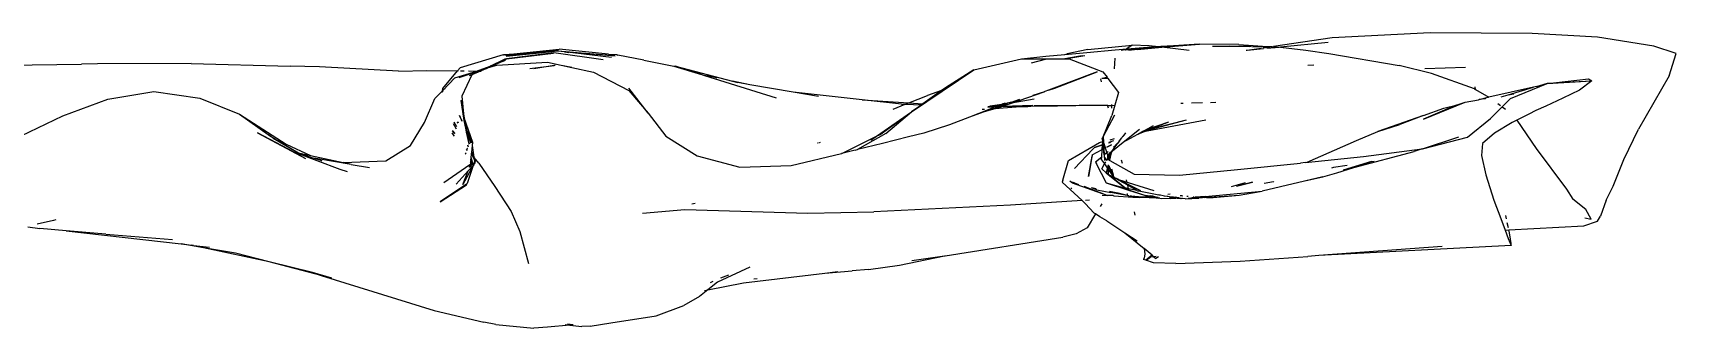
# Model space of a CAD drawing. Header units: millimetres. Extents: x -41292 to 298682, y -22072 to 33155.
# Drawn here: x 35528.6 to 35867.5, y 1732.9 to 1793.7 of the extents above; entities that cross this region are included whole.
import ezdxf

# ---------------------------------------------------------------- set-up
doc = ezdxf.new("R2010")
doc.units = ezdxf.units.MM

# ---------------------------------------------------------------- blocks, each defined once
blk = doc.blocks.new('AHSISHEUD')
for p, q in [((36444.14, 19441.76), (36423.93, 19440.74)), ((36465.23, 19441.66), (36444.14, 19441.76)), ((36478.67, 19440.87), (36465.23, 19441.66)), ((36255.21, 19437.48), (36264.53, 19438.39)), ((36255.21, 19437.48), (36264.4, 19438.27)), ((36264.31, 19438.1), (36264.28, 19438.08)), ((36264.31, 19438.1), (36276.09, 19437.02)), ((36264.31, 19438.1), (36267.33, 19437.73)), ((36274.71, 19437.4), (36264.53, 19438.39)), ((36373.55, 19438.36), (36369.29, 19437.47)), ((36373.33, 19437.75), (36379.21, 19438.29)), ((36373.55, 19438.36), (36382.72, 19439.23)), ((36379.21, 19438.29), (36381.63, 19438.48)), ((36380.5, 19438.24), (36380.43, 19438.24)), ((36380.5, 19438.24), (36381.52, 19438.4)), ((36381.28, 19438.21), (36381.24, 19438.21)), ((36387.24, 19438.85), (36381.28, 19438.21)), ((36381.52, 19438.4), (36381.28, 19438.21)), ((36381.52, 19438.4), (36382.49, 19438.55)), ((36381.63, 19438.48), (36381.52, 19438.4)), ((36382.72, 19439.23), (36381.63, 19438.48)), ((36381.63, 19438.48), (36382.49, 19438.55)), ((36381.99, 19438.19), (36387.24, 19438.85)), ((36382.49, 19438.55), (36387.54, 19438.95)), ((36386.19, 19439.11), (36382.72, 19439.23)), ((36383.84, 19438.37), (36387.24, 19438.85)), ((36383.84, 19438.37), (36388.84, 19438.8)), ((36387.54, 19438.95), (36386.19, 19439.11)), ((36387.69, 19438.93), (36387.24, 19438.85)), ((36388, 19438.9), (36387.24, 19438.85)), ((36387.54, 19438.95), (36387.69, 19438.93)), ((36387.69, 19438.93), (36387.75, 19438.93)), ((36387.75, 19438.93), (36388.61, 19439.04)), ((36388, 19438.9), (36387.75, 19438.93)), ((36396.58, 19439.45), (36388, 19438.9)), ((36388.84, 19438.8), (36388, 19438.9)), ((36388.61, 19439.04), (36396.58, 19439.45)), ((36388.84, 19438.8), (36396.58, 19439.45)), ((36394.47, 19438.13), (36388.84, 19438.8)), ((36404.68, 19439.39), (36396.58, 19439.45)), ((36402.88, 19439.07), (36399.3, 19438.99)), ((36407.24, 19438.94), (36399.3, 19438.99)), ((36402.88, 19439.07), (36406.87, 19439)), ((36404.68, 19439.39), (36411.58, 19438.91)), ((36406.44, 19438.15), (36406.21, 19438.13)), ((36409.29, 19438.57), (36406.44, 19438.15)), ((36409.82, 19438.48), (36406.44, 19438.15)), ((36407.36, 19439), (36411.58, 19438.91)), ((36411.58, 19438.91), (36407.77, 19438.93)), ((36411.58, 19438.91), (36409.75, 19438.64)), ((36413.01, 19438.78), (36410.45, 19438.54)), ((36411.58, 19438.91), (36411.83, 19438.95)), ((36423.93, 19440.74), (36411.83, 19438.95)), ((36411.83, 19438.95), (36412.5, 19438.91)), ((36412.5, 19438.91), (36413.31, 19438.81)), ((36423.16, 19439.76), (36413.31, 19438.81)), ((36413.31, 19438.81), (36418.49, 19438.2)), ((36418.49, 19438.2), (36423.24, 19437.55)), ((36490.27, 19439.05), (36478.67, 19440.87)), ((36494.89, 19437.51), (36490.27, 19439.05)), ((36150.8, 19435.1), (36166.01, 19435.32)), ((36169.37, 19435.38), (36166.01, 19435.32)), ((36188.64, 19435.48), (36169.37, 19435.38)), ((36188.64, 19435.48), (36209.1, 19434.93)), ((36215.13, 19434.79), (36209.1, 19434.93)), ((36231.43, 19433.89), (36215.13, 19434.79)), ((36253.02, 19437.27), (36244.12, 19434.6)), ((36247.52, 19433.92), (36250.28, 19434.95)), ((36253.36, 19436.1), (36249.96, 19434.63)), ((36249.96, 19434.63), (36251.68, 19435.16)), ((36250.28, 19434.95), (36253.42, 19436.41)), ((36251.13, 19435.27), (36250.28, 19434.95)), ((36251.13, 19435.27), (36253.68, 19436.44)), ((36251.13, 19435.27), (36253.36, 19436.1)), ((36251.68, 19435.16), (36262.11, 19435.72)), ((36253.02, 19437.27), (36253.05, 19437.27)), ((36253.05, 19437.27), (36253.17, 19437.31)), ((36253.17, 19437.31), (36255.21, 19437.48)), ((36264.21, 19438.09), (36253.32, 19437.13)), ((36260.48, 19437.7), (36253.32, 19437.13)), ((36253.36, 19436.1), (36253.68, 19436.44)), ((36253.42, 19436.41), (36253.68, 19436.44)), ((36264.16, 19437.99), (36253.6, 19436.97)), ((36253.6, 19436.97), (36260.48, 19437.7)), ((36253.68, 19436.44), (36253.71, 19436.46)), ((36263.46, 19437.69), (36253.71, 19436.46)), ((36253.71, 19436.46), (36263.39, 19437.6)), ((36258.49, 19434.44), (36263.52, 19435.05)), ((36263.52, 19435.05), (36259.3, 19434.4)), ((36260.48, 19437.7), (36264.21, 19438.09)), ((36264.16, 19437.99), (36260.48, 19437.7)), ((36262.11, 19435.72), (36267.16, 19434.65)), ((36273.65, 19436.22), (36263.46, 19437.69)), ((36263.72, 19435.06), (36263.52, 19435.05)), ((36264.28, 19438.08), (36264.16, 19437.99)), ((36265.72, 19437.86), (36264.16, 19437.99)), ((36264.21, 19438.09), (36264.28, 19438.08)), ((36267.16, 19434.65), (36264.62, 19435.1)), ((36265.72, 19437.86), (36266.56, 19437.73)), ((36276.09, 19437.02), (36267.33, 19437.73)), ((36267.33, 19437.73), (36275.32, 19436.8)), ((36274.71, 19437.4), (36276.37, 19437.29)), ((36276.66, 19437.21), (36276.32, 19437.24)), ((36276.37, 19437.29), (36276.66, 19437.21)), ((36281.98, 19436.17), (36276.66, 19437.21)), ((36281.98, 19436.17), (36288.22, 19434.93)), ((36288.22, 19434.93), (36288.55, 19434.89)), ((36288.22, 19434.93), (36293.88, 19433.18)), ((36288.55, 19434.89), (36300.29, 19431.84)), ((36293.88, 19433.18), (36288.55, 19434.89)), ((36350.03, 19434.17), (36359.89, 19436.42)), ((36359.89, 19436.42), (36364.89, 19437)), ((36359.89, 19436.42), (36368.79, 19436.45)), ((36361.92, 19435.58), (36364.86, 19436.33)), ((36364.89, 19437), (36368.84, 19437.35)), ((36368.81, 19436.45), (36368.79, 19436.45)), ((36368.79, 19436.45), (36369.73, 19436.45)), ((36368.81, 19436.45), (36372.97, 19437.09)), ((36371.92, 19436.99), (36368.81, 19436.45)), ((36368.84, 19437.35), (36373.33, 19437.75)), ((36368.84, 19437.35), (36369.29, 19437.47)), ((36369.73, 19436.45), (36376.68, 19433.76)), ((36372.53, 19437.08), (36371.92, 19436.99)), ((36379.14, 19436.54), (36378.97, 19434.36)), ((36418.95, 19435.12), (36420.18, 19435.18)), ((36423.24, 19437.55), (36437.74, 19435.04)), ((36444.41, 19433.41), (36437.74, 19435.04)), ((36493.45, 19432.95), (36494.89, 19437.51)), ((36231.43, 19433.89), (36237.24, 19434.02)), ((36237.24, 19434.02), (36243.59, 19433.96)), ((36240.56, 19429.93), (36243.04, 19432.5)), ((36240.57, 19430.35), (36243.59, 19433.96)), ((36243.04, 19432.5), (36246.91, 19433.69)), ((36243.59, 19433.96), (36244.12, 19434.6)), ((36243.59, 19433.96), (36243.69, 19433.96)), ((36243.93, 19432.58), (36249.53, 19434.44)), ((36243.93, 19432.58), (36246.91, 19433.69)), ((36244.18, 19433.95), (36244.95, 19433.95)), ((36246.51, 19433.14), (36244.47, 19428.73)), ((36245.86, 19433.94), (36247.52, 19433.92)), ((36246.51, 19433.14), (36245.98, 19432.91)), ((36248.3, 19433.91), (36246.51, 19433.14)), ((36246.91, 19433.69), (36247.52, 19433.92)), ((36247.52, 19433.92), (36249.96, 19434.63)), ((36249.53, 19434.44), (36248.3, 19433.91)), ((36248.3, 19433.91), (36248.43, 19433.91)), ((36249.53, 19434.44), (36249.96, 19434.63)), ((36267.16, 19434.65), (36271.6, 19433.7)), ((36271.6, 19433.7), (36278.92, 19429.93)), ((36294.07, 19433.12), (36293.88, 19433.18)), ((36294.07, 19433.12), (36294.32, 19433.09)), ((36294.32, 19433.09), (36294.51, 19433.02)), ((36294.51, 19433.02), (36309.26, 19428.4)), ((36296.7, 19432.59), (36294.51, 19433.02)), ((36297.16, 19432.46), (36296.7, 19432.59)), ((36303.88, 19431.09), (36300.29, 19431.84)), ((36300.29, 19431.84), (36301.39, 19431.56)), ((36303.88, 19431.09), (36301.39, 19431.56)), ((36337.19, 19425.51), (36350.03, 19434.17)), ((36350.03, 19434.17), (36344.24, 19430.46)), ((36375.46, 19433.73), (36365.43, 19429.96)), ((36366.73, 19430.37), (36375.46, 19433.73)), ((36376.41, 19431.67), (36376.25, 19432.3)), ((36377.72, 19432.37), (36376.42, 19432.39)), ((36376.58, 19432.46), (36377.44, 19432.63)), ((36376.68, 19433.76), (36377.52, 19432.64)), ((36377.44, 19432.63), (36377.52, 19432.64)), ((36377.52, 19432.64), (36377.72, 19432.37)), ((36377.72, 19432.37), (36379.89, 19429.48)), ((36451.45, 19434.63), (36443.06, 19434.34)), ((36453.31, 19430.25), (36444.41, 19433.41)), ((36460.75, 19428.26), (36468.26, 19431.33)), ((36466.1, 19430.72), (36468.33, 19431.42)), ((36468.26, 19431.33), (36477.48, 19431.87)), ((36468.26, 19431.33), (36469.61, 19431.48)), ((36468.33, 19431.42), (36469.61, 19431.48)), ((36469.61, 19431.48), (36476.79, 19432.3)), ((36469.61, 19431.48), (36477.48, 19431.87)), ((36477.48, 19431.87), (36474.94, 19429.95)), ((36476.79, 19432.3), (36477.48, 19431.87)), ((36493.45, 19432.95), (36487.13, 19421.92)), ((36162.18, 19424.69), (36171.44, 19428.13)), ((36171.44, 19428.13), (36180.98, 19429.74)), ((36180.98, 19429.74), (36190.41, 19428.36)), ((36190.41, 19428.36), (36198.63, 19425.03)), ((36236.75, 19423.31), (36238.93, 19428.24)), ((36238.93, 19428.24), (36240.47, 19429.84)), ((36240.41, 19429.53), (36240.47, 19429.84)), ((36240.47, 19429.84), (36240.57, 19430.35)), ((36240.47, 19429.84), (36240.56, 19429.93)), ((36240.54, 19429.64), (36240.56, 19429.93)), ((36240.56, 19429.93), (36240.57, 19430.35)), ((36241.15, 19430.2), (36241.15, 19430.17)), ((36244.47, 19428.73), (36244.79, 19425.14)), ((36282.87, 19425.25), (36278.92, 19430.38)), ((36278.92, 19429.93), (36282.87, 19425.25)), ((36312.79, 19429.56), (36303.88, 19431.09)), ((36318.02, 19428.65), (36312.79, 19429.56)), ((36327.05, 19427.98), (36312.79, 19429.56)), ((36335.12, 19427.09), (36327.05, 19427.98)), ((36327.05, 19427.98), (36336.65, 19427.36)), ((36336.65, 19427.36), (36340.51, 19428.87)), ((36343.42, 19429.88), (36339.56, 19427.17)), ((36343.42, 19429.88), (36340.51, 19428.87)), ((36344.24, 19430.46), (36343.42, 19429.88)), ((36357.81, 19427.32), (36364.58, 19429.64)), ((36362.53, 19428.13), (36357.81, 19427.32)), ((36357.82, 19427.54), (36359.57, 19428.16)), ((36362.27, 19428.96), (36364.71, 19429.73)), ((36364.71, 19429.73), (36364.58, 19429.64)), ((36365.43, 19429.96), (36364.71, 19429.73)), ((36365.43, 19429.96), (36366.73, 19430.37)), ((36379.89, 19429.48), (36379.12, 19426.87)), ((36451.38, 19427.54), (36454.14, 19427.99)), ((36453.31, 19430.25), (36453.54, 19430.12)), ((36453.54, 19430.12), (36453.42, 19430.65)), ((36453.54, 19430.12), (36456.26, 19428.54)), ((36454.27, 19428.03), (36454.14, 19427.99)), ((36454.27, 19428.03), (36456.09, 19428.51)), ((36455.57, 19428.23), (36454.27, 19428.03)), ((36455.57, 19428.23), (36455.6, 19428.25)), ((36456.26, 19428.54), (36456.09, 19428.51)), ((36465.45, 19430.58), (36456.26, 19428.54)), ((36458.83, 19428.63), (36460.22, 19429.03)), ((36459.02, 19426.55), (36460.75, 19428.26)), ((36460.22, 19429.03), (36465.45, 19430.58)), ((36460.22, 19429.03), (36461.43, 19429.23)), ((36466.1, 19430.72), (36465.45, 19430.58)), ((36471.5, 19428.3), (36467.99, 19426.69)), ((36474.94, 19429.95), (36471.5, 19428.3)), ((36153.58, 19420.58), (36162.18, 19424.69)), ((36198.63, 19425.03), (36208.23, 19418.85)), ((36198.63, 19425.03), (36204.51, 19420.82)), ((36244.53, 19423.63), (36243.97, 19424.75)), ((36243.97, 19424.75), (36244.46, 19423.61)), ((36244.36, 19427.91), (36244.35, 19427.83)), ((36244.92, 19423.72), (36244.35, 19427.83)), ((36244.35, 19427.83), (36244.79, 19425.14)), ((36244.79, 19425.14), (36244.92, 19423.72)), ((36244.79, 19425.14), (36244.93, 19424.27)), ((36282.87, 19425.25), (36286.54, 19420.48)), ((36329.98, 19420.48), (36337.19, 19425.51)), ((36330.72, 19420.84), (36337.19, 19425.51)), ((36331.91, 19421.06), (36337.19, 19425.51)), ((36333.39, 19426.1), (36335.92, 19427.08)), ((36335.12, 19427.09), (36335.92, 19427.08)), ((36335.92, 19427.08), (36336.65, 19427.36)), ((36335.92, 19427.08), (36339.3, 19426.99)), ((36336.65, 19427.36), (36339.56, 19427.17)), ((36339.3, 19426.99), (36337.19, 19425.51)), ((36339.3, 19426.99), (36339.56, 19427.17)), ((36353.36, 19426.09), (36349.18, 19424.45)), ((36351.95, 19425.45), (36349.18, 19424.45)), ((36352.29, 19426.01), (36351.78, 19425.98)), ((36352.21, 19425.53), (36351.95, 19425.45)), ((36354.38, 19426.16), (36352.21, 19425.53)), ((36354.02, 19426.14), (36352.21, 19425.53)), ((36352.95, 19426.52), (36352.92, 19426.51)), ((36352.95, 19426.52), (36353.03, 19426.52)), ((36353.38, 19426.59), (36353.03, 19426.52)), ((36353.03, 19426.52), (36353.93, 19426.52)), ((36353.09, 19426.58), (36353.12, 19426.6)), ((36353.12, 19426.6), (36353.38, 19426.59)), ((36353.21, 19426.64), (36353.24, 19426.66)), ((36353.24, 19426.66), (36353.31, 19426.65)), ((36353.31, 19426.65), (36355.17, 19426.91)), ((36353.38, 19426.59), (36353.31, 19426.65)), ((36353.31, 19426.65), (36353.65, 19426.59)), ((36354.48, 19426.53), (36353.36, 19426.09)), ((36353.84, 19426.12), (36353.36, 19426.09)), ((36353.38, 19426.59), (36353.65, 19426.59)), ((36353.45, 19426.75), (36355.82, 19427.11)), ((36353.77, 19426.6), (36353.65, 19426.59)), ((36353.77, 19426.6), (36353.95, 19426.64)), ((36353.95, 19426.64), (36354.03, 19426.63)), ((36354.02, 19426.14), (36355.41, 19426.6)), ((36354.38, 19426.16), (36354.02, 19426.14)), ((36354.06, 19426.66), (36354.03, 19426.63)), ((36354.03, 19426.63), (36354.12, 19426.58)), ((36354.22, 19426.65), (36354.06, 19426.66)), ((36354.12, 19426.58), (36354.24, 19426.62)), ((36354.22, 19426.65), (36354.35, 19426.65)), ((36354.24, 19426.62), (36354.22, 19426.65)), ((36360.52, 19426.6), (36354.38, 19426.16)), ((36354.59, 19426.22), (36354.38, 19426.16)), ((36354.6, 19426.58), (36354.48, 19426.53)), ((36354.48, 19426.53), (36354.99, 19426.53)), ((36354.59, 19426.22), (36355.59, 19426.57)), ((36354.6, 19426.58), (36354.8, 19426.65)), ((36354.6, 19426.58), (36354.99, 19426.53)), ((36355.59, 19426.97), (36354.8, 19426.65)), ((36354.8, 19426.65), (36355.35, 19426.66)), ((36355.1, 19426.57), (36354.8, 19426.65)), ((36354.99, 19426.53), (36355.1, 19426.57)), ((36355.19, 19426.6), (36355.1, 19426.57)), ((36355.63, 19426.67), (36355.41, 19426.6)), ((36355.59, 19426.57), (36355.41, 19426.6)), ((36356.06, 19427.15), (36355.59, 19426.97)), ((36355.59, 19426.97), (36356.28, 19427.06)), ((36355.66, 19426.59), (36355.59, 19426.57)), ((36356.66, 19427.12), (36355.63, 19426.67)), ((36355.63, 19426.67), (36355.84, 19426.65)), ((36355.66, 19426.59), (36355.84, 19426.65)), ((36357.22, 19426.55), (36355.66, 19426.59)), ((36355.84, 19426.65), (36355.93, 19426.68)), ((36355.93, 19426.68), (36357.81, 19427.32)), ((36355.93, 19426.68), (36362.24, 19426.91)), ((36355.93, 19426.68), (36360.52, 19426.6)), ((36356.51, 19427.32), (36356.06, 19427.15)), ((36356.06, 19427.15), (36357.03, 19427.3)), ((36356.28, 19427.06), (36357.03, 19427.3)), ((36356.66, 19427.12), (36356.28, 19427.06)), ((36357.03, 19427.3), (36356.66, 19427.12)), ((36357.82, 19427.54), (36357.03, 19427.3)), ((36357.22, 19426.55), (36360.52, 19426.6)), ((36357.81, 19427.32), (36357.37, 19427.25)), ((36360.52, 19426.6), (36360.6, 19426.6)), ((36360.6, 19426.6), (36361.06, 19426.64)), ((36361.06, 19426.64), (36361.1, 19426.64)), ((36361.1, 19426.64), (36361.17, 19426.64)), ((36361.17, 19426.64), (36362.49, 19426.74)), ((36367.32, 19426.71), (36361.17, 19426.64)), ((36370.22, 19426.78), (36362.49, 19426.74)), ((36370.22, 19426.78), (36367.32, 19426.71)), ((36371.09, 19426.77), (36370.22, 19426.78)), ((36371.8, 19426.79), (36371.09, 19426.77)), ((36377.65, 19426.83), (36371.8, 19426.79)), ((36376.72, 19420.38), (36379.12, 19424.9)), ((36376.72, 19420.38), (36378.51, 19424.77)), ((36377.65, 19426.83), (36377.62, 19426.97)), ((36377.8, 19426.25), (36377.65, 19426.83)), ((36377.71, 19426.83), (36377.65, 19426.83)), ((36377.71, 19426.83), (36378.42, 19426.85)), ((36378.42, 19427), (36378.42, 19426.96)), ((36378.42, 19426.96), (36378.42, 19426.85)), ((36378.42, 19426.85), (36379.12, 19426.87)), ((36378.42, 19426.85), (36378.42, 19426.26)), ((36379.12, 19426.87), (36378.51, 19424.77)), ((36392.71, 19427.28), (36393.24, 19427.29)), ((36394.95, 19427.35), (36397.18, 19427.41)), ((36398.83, 19427.47), (36399.99, 19427.5)), ((36442.81, 19424.74), (36433.35, 19421.48)), ((36442.81, 19424.74), (36437.88, 19422.9)), ((36442.8, 19423.99), (36451.38, 19427.54)), ((36449.55, 19426.86), (36442.8, 19423.99)), ((36442.81, 19424.74), (36446.96, 19426.28)), ((36446.96, 19426.28), (36449.55, 19426.86)), ((36449.55, 19426.86), (36451.38, 19427.54)), ((36456.6, 19424.16), (36459.02, 19426.55)), ((36458.12, 19427.23), (36458.66, 19426.82)), ((36459.02, 19426.55), (36459.68, 19426.06)), ((36464.53, 19425.05), (36462.06, 19423.79)), ((36465.92, 19425.82), (36464.53, 19425.05)), ((36467.99, 19426.69), (36465.92, 19425.82)), ((36209.87, 19417.25), (36202.31, 19421.22)), ((36202.31, 19421.22), (36212.23, 19415.91)), ((36233.88, 19418.61), (36236.75, 19423.31)), ((36242.88, 19420.57), (36242.48, 19421.17)), ((36242.53, 19421.69), (36242.52, 19421.64)), ((36243.02, 19421.03), (36242.52, 19421.64)), ((36242.52, 19421.64), (36243.03, 19421.08)), ((36242.66, 19423.15), (36243.31, 19422)), ((36243.45, 19422.46), (36242.89, 19423.36)), ((36243.53, 19423.42), (36243.67, 19423.16)), ((36243.7, 19423.27), (36243.57, 19423.43)), ((36243.62, 19423.43), (36243.7, 19423.27)), ((36243.69, 19423.23), (36243.7, 19423.27)), ((36244.93, 19424.27), (36244.92, 19423.72)), ((36245.27, 19422.13), (36244.92, 19423.72)), ((36246.71, 19419.22), (36244.93, 19424.27)), ((36244.93, 19424.27), (36245.4, 19421.87)), ((36245.4, 19421.87), (36245.27, 19422.13)), ((36245.45, 19421.35), (36245.27, 19422.13)), ((36246.48, 19419.71), (36245.4, 19421.87)), ((36245.4, 19421.87), (36245.55, 19421.1)), ((36245.45, 19421.35), (36245.55, 19421.1)), ((36245.98, 19418.93), (36245.45, 19421.35)), ((36345.03, 19422.82), (36339.77, 19421.11)), ((36349.18, 19424.45), (36345.03, 19422.82)), ((36381.34, 19421.17), (36380.78, 19420.45)), ((36380.86, 19419.26), (36384.19, 19421.92)), ((36383.85, 19420.91), (36385.61, 19421.6)), ((36383.85, 19420.91), (36384.71, 19421.38)), ((36384.71, 19421.38), (36397.87, 19423.84)), ((36385.65, 19421.69), (36384.71, 19421.38)), ((36385.61, 19421.6), (36384.71, 19421.38)), ((36384.71, 19421.38), (36384.94, 19421.51)), ((36384.94, 19421.51), (36385.39, 19421.76)), ((36384.94, 19421.51), (36385.65, 19421.69)), ((36390.21, 19423.4), (36385.39, 19421.76)), ((36385.39, 19421.76), (36387.08, 19422.69)), ((36386.54, 19421.85), (36385.61, 19421.6)), ((36386.02, 19421.76), (36385.61, 19421.6)), ((36386.02, 19421.76), (36385.65, 19421.69)), ((36386.29, 19421.86), (36386.02, 19421.76)), ((36386.54, 19421.85), (36386.02, 19421.76)), ((36393.83, 19423.82), (36386.29, 19421.86)), ((36390.21, 19423.4), (36386.29, 19421.86)), ((36386.65, 19421.87), (36386.54, 19421.85)), ((36393.83, 19423.82), (36386.65, 19421.87)), ((36428.96, 19419.65), (36433.35, 19421.48)), ((36433.35, 19421.48), (36437.88, 19422.9)), ((36451.85, 19420.29), (36456.6, 19424.16)), ((36461.08, 19423.29), (36457.4, 19421.15)), ((36462.06, 19423.79), (36461.08, 19423.29)), ((36462.06, 19423.79), (36466.05, 19418)), ((36484.11, 19415.74), (36487.13, 19421.92)), ((36204.6, 19420.77), (36204.51, 19420.82)), ((36205.54, 19420.09), (36204.6, 19420.77)), ((36204.6, 19420.77), (36206.27, 19419.76)), ((36205.54, 19420.09), (36210.76, 19417.05)), ((36205.54, 19420.09), (36206.27, 19419.76)), ((36206.27, 19419.76), (36210.76, 19417.05)), ((36206.27, 19419.76), (36208.23, 19418.85)), ((36208.23, 19418.85), (36213.26, 19416.51)), ((36228.8, 19415.44), (36233.88, 19418.61)), ((36242.47, 19421.09), (36242.86, 19420.5)), ((36245.41, 19417.78), (36245.52, 19417.53)), ((36245.56, 19417.66), (36245.43, 19417.85)), ((36245.47, 19418.02), (36245.49, 19418.07)), ((36245.64, 19417.89), (36245.47, 19418.02)), ((36245.55, 19421.1), (36246.28, 19419.44)), ((36245.55, 19421.1), (36245.98, 19418.93)), ((36245.62, 19417.84), (36245.64, 19417.89)), ((36245.63, 19418.6), (36245.77, 19418.31)), ((36245.66, 19418.72), (36245.77, 19418.31)), ((36245.92, 19418.9), (36245.95, 19418.83)), ((36246.28, 19419.44), (36246.28, 19419.05)), ((36246.56, 19419.16), (36246.48, 19419.71)), ((36246.51, 19417.23), (36246.65, 19418.6)), ((36246.65, 19418.6), (36246.71, 19419.22)), ((36247.02, 19416.16), (36246.65, 19418.6)), ((36286.54, 19420.48), (36293.02, 19416.43)), ((36317.9, 19419.08), (36317.83, 19419.05)), ((36318.39, 19419.21), (36318.04, 19419.06)), ((36322.82, 19416.97), (36329.98, 19420.48)), ((36331.91, 19421.06), (36326.05, 19417.74)), ((36331.2, 19418.97), (36326.05, 19417.74)), ((36328.81, 19419.66), (36329.98, 19420.48)), ((36329.98, 19420.48), (36330.72, 19420.84)), ((36336.6, 19420.36), (36331.2, 19418.97)), ((36339.77, 19421.11), (36336.6, 19420.36)), ((36369.58, 19415.47), (36375.96, 19419.22)), ((36374.63, 19417.86), (36370.84, 19413.85)), ((36374.44, 19416.7), (36376.55, 19417.78)), ((36374.63, 19417.86), (36374.64, 19417.91)), ((36374.69, 19417.92), (36374.64, 19417.91)), ((36374.91, 19418.16), (36374.69, 19417.92)), ((36376.61, 19418.76), (36374.91, 19418.16)), ((36374.91, 19418.16), (36376.61, 19418.71)), ((36375.96, 19419.22), (36376.65, 19419.4)), ((36376.44, 19416.18), (36376.55, 19417.78)), ((36376.54, 19420.01), (36376.55, 19420.06)), ((36376.57, 19419.9), (36376.54, 19420.01)), ((36376.55, 19420.09), (36376.61, 19420.2)), ((36376.55, 19420.06), (36376.55, 19420.09)), ((36376.55, 19417.78), (36376.61, 19418.71)), ((36376.65, 19419.4), (36376.57, 19419.9)), ((36376.57, 19419.9), (36376.67, 19419.7)), ((36376.61, 19420.2), (36376.63, 19420.24)), ((36376.61, 19418.76), (36376.64, 19419.22)), ((36376.61, 19418.71), (36376.61, 19418.76)), ((36376.63, 19420.24), (36376.72, 19420.38)), ((36376.64, 19419.22), (36376.65, 19419.4)), ((36376.96, 19416.66), (36376.64, 19419.22)), ((36376.65, 19419.4), (36376.67, 19419.6)), ((36376.67, 19419.7), (36376.72, 19420.38)), ((36376.67, 19419.6), (36376.67, 19419.7)), ((36376.67, 19419.6), (36376.78, 19419.34)), ((36376.72, 19420.38), (36376.78, 19419.34)), ((36376.78, 19419.34), (36376.79, 19419.21)), ((36376.79, 19419.21), (36376.96, 19416.66)), ((36376.79, 19419.21), (36377.47, 19417.1)), ((36378.44, 19418.73), (36377.49, 19418.24)), ((36377.5, 19418.27), (36378.44, 19418.73)), ((36377.86, 19419.12), (36378.17, 19419.23)), ((36378.85, 19419.56), (36377.9, 19419.22)), ((36378.14, 19419.78), (36379.08, 19420.02)), ((36378.32, 19419.28), (36378.17, 19419.23)), ((36378.44, 19418.73), (36378.46, 19418.76)), ((36379.27, 19418.52), (36378.46, 19417.34)), ((36378.68, 19417.52), (36380.86, 19419.26)), ((36379.27, 19418.52), (36378.89, 19418.2)), ((36379.57, 19418.9), (36379.21, 19418.59)), ((36379.32, 19418.56), (36379.27, 19418.52)), ((36379.57, 19418.9), (36379.32, 19418.56)), ((36379.62, 19418.94), (36379.57, 19418.9)), ((36380.1, 19419.56), (36379.62, 19418.94)), ((36380, 19419.55), (36379.95, 19419.49)), ((36380, 19419.55), (36380.1, 19419.56)), ((36380.1, 19419.56), (36380.56, 19420.16)), ((36380.56, 19420.16), (36380.48, 19420.13)), ((36380.73, 19420.44), (36380.56, 19420.16)), ((36380.73, 19420.44), (36380.78, 19420.45)), ((36380.86, 19419.26), (36383.85, 19420.91)), ((36418.8, 19415.19), (36428.96, 19419.65)), ((36430.42, 19416.35), (36442.51, 19417.91)), ((36442.51, 19417.91), (36440.86, 19417.36)), ((36442.51, 19417.91), (36442.6, 19417.93)), ((36442.6, 19417.93), (36450.08, 19420.37)), ((36442.6, 19417.93), (36451.85, 19420.29)), ((36454.93, 19418.98), (36454.77, 19416.56)), ((36457.4, 19421.15), (36454.93, 19418.98)), ((36466.05, 19418), (36472.27, 19409.6)), ((36219.36, 19413.64), (36209.87, 19417.25)), ((36209.87, 19417.25), (36212.23, 19415.91)), ((36210.76, 19417.05), (36213.91, 19415.95)), ((36210.76, 19417.05), (36213.26, 19416.51)), ((36213.26, 19416.51), (36219.97, 19415.09)), ((36215.57, 19415.44), (36213.91, 19415.95)), ((36214.77, 19415.81), (36213.91, 19415.95)), ((36214.77, 19415.81), (36215.57, 19415.44)), ((36221.67, 19414.7), (36214.77, 19415.81)), ((36219.97, 19415.09), (36228.8, 19415.44)), ((36221.67, 19414.7), (36219.97, 19415.09)), ((36221.67, 19414.7), (36225.42, 19414.06)), ((36246.13, 19414.61), (36240.78, 19410.91)), ((36246.78, 19414.44), (36244.68, 19410.58)), ((36245.18, 19416.94), (36245.28, 19416.8)), ((36245.33, 19416.94), (36245.22, 19417.1)), ((36246.78, 19414.44), (36245.6, 19410.78)), ((36246.78, 19414.44), (36245.78, 19413.35)), ((36246.05, 19414.12), (36246.13, 19414.61)), ((36246.64, 19414.87), (36246.13, 19414.22)), ((36246.13, 19414.22), (36246.24, 19414.68)), ((36246.16, 19414.63), (36246.13, 19414.22)), ((36246.16, 19414.63), (36246.13, 19414.61)), ((36246.24, 19414.68), (36246.16, 19414.63)), ((36246.24, 19414.68), (36246.28, 19414.71)), ((36246.28, 19415.07), (36246.33, 19415.22)), ((36246.28, 19415.07), (36246.28, 19414.71)), ((36246.28, 19414.71), (36246.47, 19415.07)), ((36246.3, 19415.25), (36246.35, 19415.43)), ((36246.33, 19415.22), (36246.3, 19415.25)), ((36246.32, 19415.47), (36246.37, 19415.61)), ((36246.35, 19415.43), (36246.32, 19415.47)), ((36246.47, 19415.07), (36246.33, 19415.22)), ((36246.34, 19415.66), (36246.4, 19415.97)), ((36246.34, 19415.66), (36246.37, 19415.61)), ((36246.53, 19415.23), (36246.35, 19415.43)), ((36246.37, 19415.61), (36246.53, 19415.23)), ((36246.38, 19416.04), (36246.46, 19416.81)), ((36246.38, 19416.04), (36246.4, 19415.97)), ((36246.4, 19415.97), (36246.68, 19414.93)), ((36246.46, 19416.81), (36246.47, 19416.88)), ((36246.52, 19416.79), (36246.46, 19416.81)), ((36246.47, 19416.88), (36246.52, 19417.19)), ((36246.47, 19415.07), (36246.51, 19415.19)), ((36246.64, 19414.87), (36246.49, 19415.04)), ((36246.51, 19417.23), (36246.52, 19417.19)), ((36246.51, 19415.19), (36246.53, 19415.23)), ((36246.68, 19414.93), (36246.51, 19415.19)), ((36246.52, 19417.19), (36246.77, 19416.47)), ((36246.56, 19416.69), (36246.52, 19416.79)), ((36246.77, 19416.47), (36246.56, 19416.69)), ((36246.56, 19416.69), (36247.03, 19415.74)), ((36246.68, 19414.93), (36246.64, 19414.87)), ((36246.82, 19414.66), (36246.64, 19414.87)), ((36246.85, 19414.69), (36246.68, 19414.93)), ((36246.79, 19416.41), (36246.77, 19416.47)), ((36246.82, 19414.51), (36246.78, 19414.44)), ((36246.8, 19414.48), (36246.78, 19414.44)), ((36247.02, 19416.16), (36246.79, 19416.41)), ((36246.79, 19416.41), (36247.03, 19415.74)), ((36246.91, 19414.6), (36246.82, 19414.51)), ((36247.12, 19415.49), (36246.85, 19414.69)), ((36247.21, 19414.94), (36246.91, 19414.6)), ((36247.01, 19414.45), (36246.91, 19414.6)), ((36247.17, 19415.16), (36246.96, 19414.76)), ((36247.03, 19416.13), (36247.02, 19416.16)), ((36247.99, 19414.95), (36247.03, 19416.13)), ((36247.11, 19415.58), (36247.03, 19416.13)), ((36247.03, 19415.74), (36247.11, 19415.58)), ((36247.11, 19415.58), (36247.13, 19415.52)), ((36247.13, 19415.52), (36247.12, 19415.49)), ((36247.12, 19415.49), (36247.21, 19415.22)), ((36247.17, 19415.16), (36247.12, 19415.49)), ((36247.21, 19415.22), (36247.17, 19415.16)), ((36247.21, 19414.94), (36247.17, 19415.16)), ((36247.99, 19414.95), (36251.3, 19410.18)), ((36293.02, 19416.43), (36301.8, 19414.1)), ((36301.8, 19414.1), (36312.41, 19414.48)), ((36312.41, 19414.48), (36322.75, 19416.93)), ((36322.82, 19416.97), (36322.75, 19416.93)), ((36325.57, 19417.62), (36322.82, 19416.97)), ((36325.57, 19417.62), (36326.05, 19417.74)), ((36368.38, 19411.44), (36369.58, 19415.47)), ((36374.44, 19416.7), (36373.7, 19412.22)), ((36373.7, 19412.22), (36374.46, 19416.39)), ((36374.44, 19416.7), (36374.46, 19416.39)), ((36376.44, 19416.18), (36375.17, 19415.13)), ((36375.17, 19415.13), (36375.35, 19414.83)), ((36377.41, 19410.82), (36375.35, 19414.83)), ((36376.41, 19415.67), (36376.44, 19416.18)), ((36376.41, 19415.67), (36377.01, 19414.8)), ((36376.43, 19413.76), (36377.01, 19414.8)), ((36377.47, 19417.1), (36376.96, 19416.66)), ((36376.96, 19416.66), (36377.03, 19415.49)), ((36377.01, 19414.8), (36377.25, 19415.22)), ((36377.01, 19414.8), (36377.58, 19413.99)), ((36377.42, 19415.53), (36377.15, 19416.1)), ((36377.42, 19415.53), (36377.68, 19416)), ((36377.77, 19417.36), (36377.47, 19417.1)), ((36377.71, 19417.22), (36377.47, 19417.1)), ((36377.47, 19417.1), (36377.49, 19417.04)), ((36377.49, 19417.04), (36377.66, 19416.45)), ((36377.73, 19414.46), (36377.58, 19413.99)), ((36377.73, 19414.46), (36377.6, 19413.95)), ((36377.68, 19416.47), (36377.66, 19416.45)), ((36377.68, 19416), (36377.66, 19416.45)), ((36377.66, 19416.45), (36377.77, 19416.16)), ((36377.68, 19416.47), (36378.27, 19417.19)), ((36377.68, 19416), (36377.75, 19416.13)), ((36377.69, 19415.55), (36377.68, 19416)), ((36377.76, 19414.58), (36377.73, 19414.63)), ((36377.76, 19414.58), (36377.73, 19414.46)), ((36377.76, 19413.73), (36377.73, 19414.46)), ((36377.77, 19416.16), (36377.75, 19416.13)), ((36377.75, 19416.13), (36377.91, 19415.57)), ((36377.75, 19416.13), (36377.93, 19415.67)), ((36377.77, 19416.16), (36378.22, 19416.97)), ((36377.97, 19414.32), (36377.84, 19414.48)), ((36377.93, 19415.67), (36377.91, 19415.57)), ((36378.22, 19416.97), (36377.93, 19415.67)), ((36377.93, 19415.67), (36377.96, 19415.57)), ((36377.96, 19415.57), (36378.01, 19415.55)), ((36378.17, 19416.18), (36378.01, 19415.55)), ((36378.01, 19415.55), (36378.09, 19415.5)), ((36378.09, 19415.5), (36378.17, 19416.18)), ((36378.09, 19415.5), (36383.15, 19412.66)), ((36378.37, 19417.01), (36378.17, 19416.18)), ((36378.17, 19416.18), (36378.22, 19416.97)), ((36378.22, 19416.97), (36378.25, 19417.03)), ((36378.25, 19417.03), (36378.4, 19417.3)), ((36378.25, 19417.03), (36378.27, 19417.19)), ((36378.4, 19417.3), (36378.27, 19417.19)), ((36378.37, 19417.01), (36378.68, 19417.52)), ((36378.4, 19417.3), (36378.37, 19417.01)), ((36378.46, 19417.34), (36378.4, 19417.3)), ((36378.46, 19417.34), (36378.68, 19417.52)), ((36380.7, 19414.91), (36380.54, 19415.55)), ((36404.41, 19413.67), (36417.39, 19414.95)), ((36418.46, 19415.06), (36417.39, 19414.95)), ((36418.43, 19415.06), (36418.46, 19415.06)), ((36418.46, 19415.06), (36430.42, 19416.35)), ((36418.46, 19415.06), (36418.8, 19415.19)), ((36427.06, 19414.49), (36424.23, 19414.05)), ((36432.07, 19415.27), (36426.24, 19413.5)), ((36428.42, 19414.08), (36440.86, 19417.36)), ((36428.42, 19414.08), (36432.07, 19415.27)), ((36432.07, 19415.27), (36432.59, 19415.39)), ((36454.77, 19416.56), (36455.66, 19412.53)), ((36481.92, 19410.2), (36484.11, 19415.74)), ((36220.88, 19413.14), (36219.36, 19413.64)), ((36245.78, 19413.35), (36243.32, 19410.6)), ((36244.68, 19410.58), (36245.78, 19413.35)), ((36246.1, 19414.15), (36246.05, 19414.12)), ((36246.1, 19414.15), (36246.13, 19414.22)), ((36368.38, 19411.44), (36368.29, 19411.07)), ((36368.29, 19411.07), (36372.41, 19407.24)), ((36370.42, 19410.85), (36369.88, 19411.22)), ((36371.72, 19410.52), (36370.41, 19411.01)), ((36377.35, 19412.93), (36376.43, 19413.76)), ((36377.36, 19413), (36377.35, 19412.93)), ((36377.35, 19412.93), (36381.19, 19409.85)), ((36377.35, 19412.93), (36377.66, 19412.75)), ((36377.6, 19413.95), (36377.36, 19413)), ((36377.66, 19412.75), (36377.36, 19413)), ((36377.58, 19413.99), (36377.6, 19413.95)), ((36377.6, 19413.95), (36377.76, 19413.73)), ((36377.66, 19412.75), (36377.8, 19412.68)), ((36377.8, 19412.68), (36377.76, 19413.73)), ((36377.76, 19413.73), (36377.89, 19413.54)), ((36377.8, 19412.68), (36377.89, 19413.54)), ((36377.8, 19412.64), (36377.8, 19412.68)), ((36377.8, 19412.64), (36377.83, 19412.61)), ((36377.83, 19412.61), (36378.94, 19411.91)), ((36381.19, 19409.85), (36377.83, 19412.61)), ((36377.83, 19412.61), (36378.49, 19412.28)), ((36377.89, 19413.54), (36377.96, 19414.21)), ((36377.89, 19413.54), (36378.81, 19412.22)), ((36377.97, 19414.32), (36377.96, 19414.21)), ((36377.96, 19414.21), (36378.81, 19412.22)), ((36378.77, 19412.52), (36377.97, 19414.32)), ((36378.42, 19413.76), (36378.77, 19412.52)), ((36378.89, 19412.11), (36378.49, 19412.28)), ((36378.49, 19412.28), (36378.92, 19412.07)), ((36378.99, 19412.03), (36378.77, 19412.52)), ((36378.77, 19412.52), (36378.81, 19412.22)), ((36378.81, 19412.22), (36378.89, 19412.11)), ((36378.92, 19412.07), (36378.89, 19412.11)), ((36378.99, 19412.03), (36378.92, 19412.07)), ((36378.92, 19412.07), (36378.92, 19412.01)), ((36378.92, 19412.01), (36378.94, 19411.91)), ((36378.98, 19411.97), (36378.92, 19412.01)), ((36378.94, 19411.91), (36379.07, 19411.87)), ((36378.98, 19411.97), (36378.99, 19412.03)), ((36379.03, 19411.95), (36378.98, 19411.97)), ((36379.73, 19411.66), (36378.99, 19412.03)), ((36379.31, 19411.79), (36379.03, 19411.95)), ((36379.07, 19411.87), (36379.03, 19411.95)), ((36379.09, 19411.83), (36379.07, 19411.87)), ((36379.17, 19411.8), (36379.09, 19411.83)), ((36379.31, 19411.79), (36379.17, 19411.8)), ((36379.45, 19411.71), (36379.31, 19411.79)), ((36379.73, 19411.66), (36379.45, 19411.71)), ((36380.04, 19411.38), (36379.45, 19411.71)), ((36379.81, 19411.63), (36379.73, 19411.66)), ((36379.95, 19411.54), (36379.81, 19411.63)), ((36384.5, 19409.24), (36379.95, 19411.54)), ((36387.23, 19409.27), (36379.95, 19411.54)), ((36384.5, 19409.24), (36380.04, 19411.38)), ((36381.79, 19410.41), (36380.04, 19411.38)), ((36381.61, 19411.15), (36381.51, 19411.54)), ((36383.15, 19412.66), (36392.49, 19412.46)), ((36392.49, 19412.46), (36404.41, 19413.67)), ((36403.16, 19410.12), (36406.09, 19411)), ((36404.24, 19410.22), (36407.51, 19411.04)), ((36407.51, 19411.04), (36404.62, 19410.26)), ((36422.05, 19412.17), (36409.5, 19409.17)), ((36411.83, 19411.13), (36409.96, 19410.79)), ((36411.91, 19411.15), (36411.83, 19411.13)), ((36418.59, 19411.41), (36422.05, 19412.17)), ((36422.05, 19412.17), (36424.9, 19412.97)), ((36424.23, 19414.05), (36423.8, 19413.95)), ((36424.9, 19412.97), (36428.42, 19414.08)), ((36426.24, 19413.5), (36428.42, 19414.08)), ((36455.66, 19412.53), (36457.27, 19407.35)), ((36245.42, 19410.66), (36240.03, 19406.97)), ((36240.03, 19406.97), (36245.4, 19410.52)), ((36245.4, 19410.52), (36245.6, 19410.78)), ((36245.4, 19410.52), (36245.42, 19410.66)), ((36245.6, 19410.78), (36245.42, 19410.66)), ((36251.3, 19410.18), (36254.62, 19404.99)), ((36370.03, 19409.87), (36370.24, 19409.65)), ((36377.55, 19408.32), (36370.42, 19410.85)), ((36377.55, 19408.32), (36372.78, 19410.12)), ((36375.45, 19409.45), (36374.3, 19409.86)), ((36375.26, 19409.67), (36374.3, 19409.86)), ((36375.45, 19409.45), (36378.28, 19408.94)), ((36376.5, 19408.37), (36377.55, 19408.32)), ((36380.36, 19409.98), (36377.41, 19410.82)), ((36382.05, 19409.33), (36377.41, 19410.82)), ((36378.79, 19408.27), (36377.55, 19408.32)), ((36379.73, 19408.77), (36378.01, 19409.12)), ((36378.34, 19408.9), (36378.28, 19408.94)), ((36378.66, 19408.87), (36378.34, 19408.9)), ((36382.03, 19408.26), (36378.66, 19408.87)), ((36379.73, 19408.77), (36378.66, 19408.87)), ((36378.79, 19408.27), (36378.91, 19408.22)), ((36378.91, 19408.22), (36382.85, 19407.95)), ((36379.81, 19408.76), (36379.73, 19408.77)), ((36380.08, 19408.74), (36379.81, 19408.76)), ((36382.03, 19408.26), (36380.08, 19408.74)), ((36382.03, 19409.41), (36380.36, 19409.98)), ((36381.96, 19409.69), (36381.19, 19409.85)), ((36381.7, 19408.56), (36381.61, 19408.6)), ((36381.68, 19410.87), (36381.66, 19410.93)), ((36381.73, 19408.59), (36381.7, 19408.56)), ((36381.73, 19408.59), (36381.82, 19408.55)), ((36381.96, 19409.69), (36381.79, 19410.41)), ((36383.69, 19409.34), (36381.79, 19410.41)), ((36383.69, 19409.34), (36381.96, 19409.69)), ((36382.22, 19408.1), (36381.99, 19408.15)), ((36382.03, 19409.41), (36382, 19409.52)), ((36382.05, 19409.33), (36382.03, 19409.41)), ((36385.33, 19408.28), (36382.03, 19409.41)), ((36382.03, 19408.26), (36382.33, 19408.19)), ((36385.33, 19408.28), (36382.05, 19409.33)), ((36382.22, 19408.1), (36382.34, 19408.12)), ((36382.34, 19408.12), (36382.33, 19408.19)), ((36382.55, 19408.13), (36382.33, 19408.19)), ((36382.34, 19408.12), (36382.55, 19408.13)), ((36382.46, 19408.22), (36382.42, 19408.23)), ((36382.69, 19408.1), (36382.55, 19408.13)), ((36382.69, 19408.1), (36382.86, 19408.09)), ((36382.85, 19407.95), (36383.57, 19407.98)), ((36382.85, 19407.95), (36384.32, 19407.85)), ((36383.11, 19408.09), (36382.86, 19408.09)), ((36383.14, 19408.08), (36383.11, 19408.09)), ((36383.29, 19408.08), (36383.14, 19408.08)), ((36383.57, 19407.98), (36383.29, 19408.08)), ((36383.29, 19408.08), (36383.74, 19408.06)), ((36383.64, 19407.98), (36383.57, 19407.98)), ((36383.75, 19407.95), (36383.64, 19407.98)), ((36383.69, 19409.34), (36383.82, 19409.27)), ((36383.74, 19408.06), (36383.98, 19408.08)), ((36383.81, 19407.95), (36383.75, 19407.95)), ((36383.81, 19407.95), (36384.4, 19408.01)), ((36384.32, 19407.85), (36383.81, 19407.95)), ((36383.81, 19407.95), (36386.12, 19407.94)), ((36383.82, 19409.27), (36384.11, 19409.26)), ((36383.98, 19408.08), (36384.4, 19408.01)), ((36384.11, 19409.26), (36388.22, 19408.43)), ((36388.04, 19407.77), (36384.32, 19407.85)), ((36384.4, 19408.01), (36384.65, 19408.02)), ((36384.65, 19408.02), (36385.65, 19408.06)), ((36384.65, 19408.02), (36386.12, 19407.94)), ((36385.39, 19408.28), (36385.33, 19408.28)), ((36385.88, 19408.24), (36385.39, 19408.28)), ((36385.56, 19408.21), (36385.39, 19408.28)), ((36385.56, 19408.21), (36385.88, 19408.24)), ((36385.74, 19408.15), (36385.56, 19408.21)), ((36386.01, 19408.07), (36385.65, 19408.06)), ((36386.01, 19408.07), (36385.74, 19408.15)), ((36385.74, 19408.15), (36386.42, 19408.08)), ((36385.88, 19408.24), (36386.49, 19408.29)), ((36387.03, 19408.14), (36385.88, 19408.24)), ((36386.06, 19408.05), (36386.01, 19408.07)), ((36386.1, 19408.05), (36386.06, 19408.05)), ((36386.1, 19408.05), (36386.42, 19408.08)), ((36386.1, 19408.05), (36386.78, 19407.93)), ((36386.12, 19407.94), (36386.38, 19407.93)), ((36386.78, 19407.93), (36386.38, 19407.93)), ((36386.42, 19408.08), (36387.03, 19408.14)), ((36387.03, 19408.02), (36386.42, 19408.08)), ((36386.78, 19407.93), (36386.92, 19407.93)), ((36387.15, 19407.9), (36386.92, 19407.93)), ((36387.03, 19408.14), (36387.13, 19408.11)), ((36387.4, 19408.03), (36387.03, 19408.02)), ((36387.15, 19407.9), (36387.69, 19407.96)), ((36387.15, 19407.9), (36388.04, 19407.77)), ((36387.69, 19407.96), (36387.4, 19408.03)), ((36388.05, 19407.85), (36387.69, 19407.96)), ((36388.39, 19407.76), (36388.04, 19407.77)), ((36388.22, 19408.43), (36388.57, 19408.46)), ((36389.4, 19408.19), (36388.22, 19408.43)), ((36388.39, 19407.76), (36388.7, 19407.68)), ((36388.7, 19407.68), (36390.39, 19407.75)), ((36389.4, 19408.19), (36390.01, 19408.21)), ((36390.38, 19407.99), (36389.4, 19408.19)), ((36390.07, 19408.58), (36390.56, 19408.62)), ((36391.22, 19407.98), (36390.38, 19407.99)), ((36390.82, 19407.9), (36390.38, 19407.99)), ((36391.38, 19407.79), (36390.39, 19407.75)), ((36390.39, 19407.75), (36390.56, 19407.71)), ((36390.56, 19407.71), (36391.72, 19407.73)), ((36390.82, 19407.9), (36390.86, 19407.93)), ((36390.86, 19407.93), (36391.22, 19407.98)), ((36391.08, 19407.85), (36390.86, 19407.93)), ((36390.86, 19407.93), (36391.59, 19407.9)), ((36391.08, 19407.85), (36391.59, 19407.9)), ((36391.38, 19407.79), (36391.08, 19407.85)), ((36391.29, 19407.99), (36391.22, 19407.98)), ((36391.37, 19407.98), (36391.29, 19407.99)), ((36392.27, 19407.83), (36391.38, 19407.79)), ((36391.72, 19407.73), (36391.38, 19407.79)), ((36391.74, 19407.92), (36391.59, 19407.9)), ((36392, 19407.74), (36391.72, 19407.73)), ((36391.91, 19407.89), (36391.74, 19407.92)), ((36392, 19407.74), (36392.72, 19407.75)), ((36392.76, 19407.64), (36392, 19407.74)), ((36392.42, 19407.8), (36392.27, 19407.83)), ((36392.58, 19408.31), (36392.93, 19408.32)), ((36392.88, 19407.66), (36392.76, 19407.64)), ((36392.98, 19407.65), (36392.88, 19407.66)), ((36393.08, 19407.69), (36392.98, 19407.65)), ((36393, 19408.26), (36393.17, 19408.29)), ((36393.64, 19407.59), (36393.08, 19407.69)), ((36393.64, 19407.59), (36396.43, 19407.78)), ((36394.01, 19408.15), (36394.04, 19408.15)), ((36394.04, 19408.15), (36394.15, 19408.16)), ((36394.04, 19408.15), (36394.16, 19408.13)), ((36394.16, 19408.13), (36394.18, 19408.16)), ((36394.18, 19408.16), (36394.28, 19408.15)), ((36396.43, 19407.78), (36394.29, 19407.7)), ((36394.84, 19407.79), (36395.08, 19407.83)), ((36395.08, 19407.83), (36396.43, 19407.78)), ((36397.24, 19407.83), (36395.08, 19407.83)), ((36395.34, 19408.01), (36395.3, 19408.01)), ((36395.34, 19408.01), (36395.38, 19408.01)), ((36395.82, 19407.95), (36395.65, 19407.92)), ((36397.79, 19408.08), (36395.82, 19407.95)), ((36397.24, 19407.83), (36395.82, 19407.95)), ((36397.24, 19407.83), (36396.43, 19407.78)), ((36397.56, 19407.86), (36397.24, 19407.83)), ((36397.56, 19407.86), (36404.77, 19408.34)), ((36398.1, 19407.84), (36397.56, 19407.86)), ((36397.79, 19408.08), (36409.5, 19409.17)), ((36398.1, 19407.84), (36399.4, 19407.87)), ((36399.4, 19407.87), (36404.77, 19408.34)), ((36404.77, 19408.34), (36409.5, 19409.17)), ((36472.27, 19409.6), (36473.6, 19407.52)), ((36480.47, 19407.32), (36481.92, 19410.2)), ((36254.62, 19404.99), (36256.45, 19400.85)), ((36281.71, 19404.68), (36290.47, 19405.44)), ((36290.47, 19405.44), (36315.84, 19404.69)), ((36292.58, 19406.64), (36291.91, 19406.5)), ((36315.84, 19404.69), (36329.4, 19404.92)), ((36357.6, 19406.29), (36329.4, 19404.92)), ((36372.41, 19407.24), (36357.6, 19406.29)), ((36372.41, 19407.24), (36373.04, 19406.65)), ((36374.88, 19404.69), (36373.04, 19406.65)), ((36373.88, 19407.33), (36373.08, 19407.28)), ((36375.17, 19404.5), (36373.42, 19401.67)), ((36375.17, 19404.5), (36374.88, 19404.69)), ((36376.04, 19403.92), (36375.17, 19404.5)), ((36376.44, 19406.57), (36376.13, 19406.05)), ((36383.1, 19404.93), (36383.26, 19404.25)), ((36457.27, 19407.35), (36458.71, 19403.57)), ((36476.25, 19405.44), (36473.6, 19407.52)), ((36477.35, 19403.39), (36476.25, 19405.44)), ((36480.47, 19407.32), (36479.3, 19404.02)), ((36154.97, 19401.82), (36157.47, 19401.52)), ((36160.27, 19403.16), (36156.91, 19402.4)), ((36162.9, 19401.05), (36157.47, 19401.52)), ((36160.76, 19403.3), (36160.27, 19403.16)), ((36171.08, 19400.33), (36162.9, 19401.05)), ((36162.9, 19401.05), (36186.56, 19398.33)), ((36256.45, 19400.85), (36258.25, 19394.28)), ((36373.42, 19401.67), (36371.17, 19400.4)), ((36377.5, 19403.1), (36376.04, 19403.92)), ((36377.5, 19403.1), (36381.22, 19400.64)), ((36458.71, 19403.57), (36459.63, 19401.15)), ((36459.63, 19401.15), (36460.38, 19401.2)), ((36459.63, 19401.15), (36460.28, 19399.46)), ((36459.89, 19403.49), (36459.74, 19404.19)), ((36460.29, 19401.64), (36460.07, 19402.65)), ((36460.38, 19401.2), (36475.85, 19402.02)), ((36460.52, 19400.58), (36460.38, 19401.2)), ((36475.85, 19402.02), (36478.69, 19402.99)), ((36476.09, 19403.7), (36477.35, 19403.39)), ((36478.69, 19402.99), (36479.3, 19404.02)), ((36171.08, 19400.33), (36184.83, 19399.25)), ((36191.18, 19397.53), (36186.56, 19398.33)), ((36186.56, 19398.33), (36188.78, 19398.08)), ((36189.11, 19398.01), (36188.78, 19398.08)), ((36189.11, 19398.01), (36192.42, 19397.66)), ((36204.75, 19394.62), (36191.18, 19397.53)), ((36197.8, 19396.39), (36191.18, 19397.53)), ((36344.14, 19395.9), (36368.42, 19399.69)), ((36371.17, 19400.4), (36368.42, 19399.69)), ((36381.22, 19400.64), (36383.77, 19398.96)), ((36381.22, 19400.64), (36385.19, 19397.38)), ((36460.85, 19398.01), (36421.2, 19395.94)), ((36446.65, 19397.78), (36421.2, 19395.94)), ((36460.28, 19399.46), (36460.85, 19398.01)), ((36460.74, 19399.32), (36460.52, 19400.58)), ((36460.86, 19398.47), (36460.74, 19399.32)), ((36460.85, 19398.01), (36460.86, 19398.47)), ((36204.75, 19394.62), (36197.8, 19396.39)), ((36213.66, 19392.41), (36204.75, 19394.62)), ((36215.49, 19391.84), (36204.75, 19394.62)), ((36334.7, 19393.95), (36344, 19395.88)), ((36337.26, 19394.93), (36344, 19395.88)), ((36344, 19395.88), (36344.14, 19395.9)), ((36385.19, 19395.49), (36385.05, 19395.09)), ((36385.55, 19394.96), (36385.05, 19395.09)), ((36385.19, 19397.38), (36385.3, 19396.23)), ((36386.86, 19396.02), (36385.19, 19397.38)), ((36385.3, 19396.23), (36385.19, 19395.49)), ((36386.86, 19396.02), (36385.55, 19394.96)), ((36385.55, 19394.96), (36386.48, 19395.6)), ((36387.08, 19394.42), (36385.55, 19394.96)), ((36387.21, 19395.69), (36386.48, 19395.6)), ((36387, 19395.9), (36386.86, 19396.02)), ((36387, 19395.9), (36387.21, 19395.69)), ((36391.74, 19394.32), (36387.08, 19394.42)), ((36387.69, 19395.75), (36387.21, 19395.69)), ((36387.21, 19395.69), (36387.59, 19395.31)), ((36388.12, 19395.66), (36387.59, 19395.31)), ((36391.74, 19394.32), (36404.98, 19394.8)), ((36404.98, 19394.8), (36418.91, 19395.77)), ((36418.94, 19395.77), (36418.91, 19395.77)), ((36421.2, 19395.94), (36418.94, 19395.77)), ((36217.69, 19391.27), (36213.66, 19392.41)), ((36213.66, 19392.41), (36215.49, 19391.84)), ((36215.49, 19391.84), (36238.79, 19384.6)), ((36217.69, 19391.27), (36215.49, 19391.84)), ((36295.77, 19390.4), (36296.32, 19390.66)), ((36303.84, 19393.57), (36297.17, 19390.48)), ((36297.89, 19391.33), (36299.53, 19391.95)), ((36302.54, 19390.34), (36319.32, 19392.31)), ((36304.72, 19391.12), (36305.37, 19391.18)), ((36305.39, 19391.19), (36305.37, 19391.18)), ((36319.32, 19392.31), (36324.94, 19392.76)), ((36319.32, 19392.31), (36321.98, 19392.62)), ((36328.32, 19393.07), (36324.94, 19392.76)), ((36328.32, 19393.07), (36334.7, 19393.95)), ((36293.45, 19387.49), (36290.24, 19385.66)), ((36295.17, 19388.87), (36293.45, 19387.49)), ((36294.52, 19388.74), (36295.17, 19388.87)), ((36297.17, 19390.48), (36295.17, 19388.87)), ((36295.17, 19388.87), (36302.54, 19390.34)), ((36238.79, 19384.6), (36249.03, 19382.22)), ((36284.54, 19383.52), (36290.24, 19385.66)), ((36251.46, 19381.75), (36249.03, 19382.22)), ((36251.46, 19381.75), (36259.33, 19381)), ((36262.13, 19381.16), (36259.33, 19381)), ((36266.75, 19381.63), (36262.13, 19381.16)), ((36265.77, 19381.75), (36266.75, 19381.63)), ((36267.43, 19381.69), (36266.23, 19381.83)), ((36267.43, 19381.69), (36266.75, 19381.63)), ((36266.75, 19381.63), (36269.25, 19381.31)), ((36270.92, 19381.41), (36269.25, 19381.31)), ((36270.92, 19381.41), (36275.2, 19382.11)), ((36275.2, 19382.11), (36284.54, 19383.52))]:
    blk.add_line(p, q)

msp = doc.modelspace()

# ---------------------------------------------------------------- block references
msp.add_blockref('AHSISHEUD', (-627.37, -17648.09))

doc.saveas('drawing.dxf')
